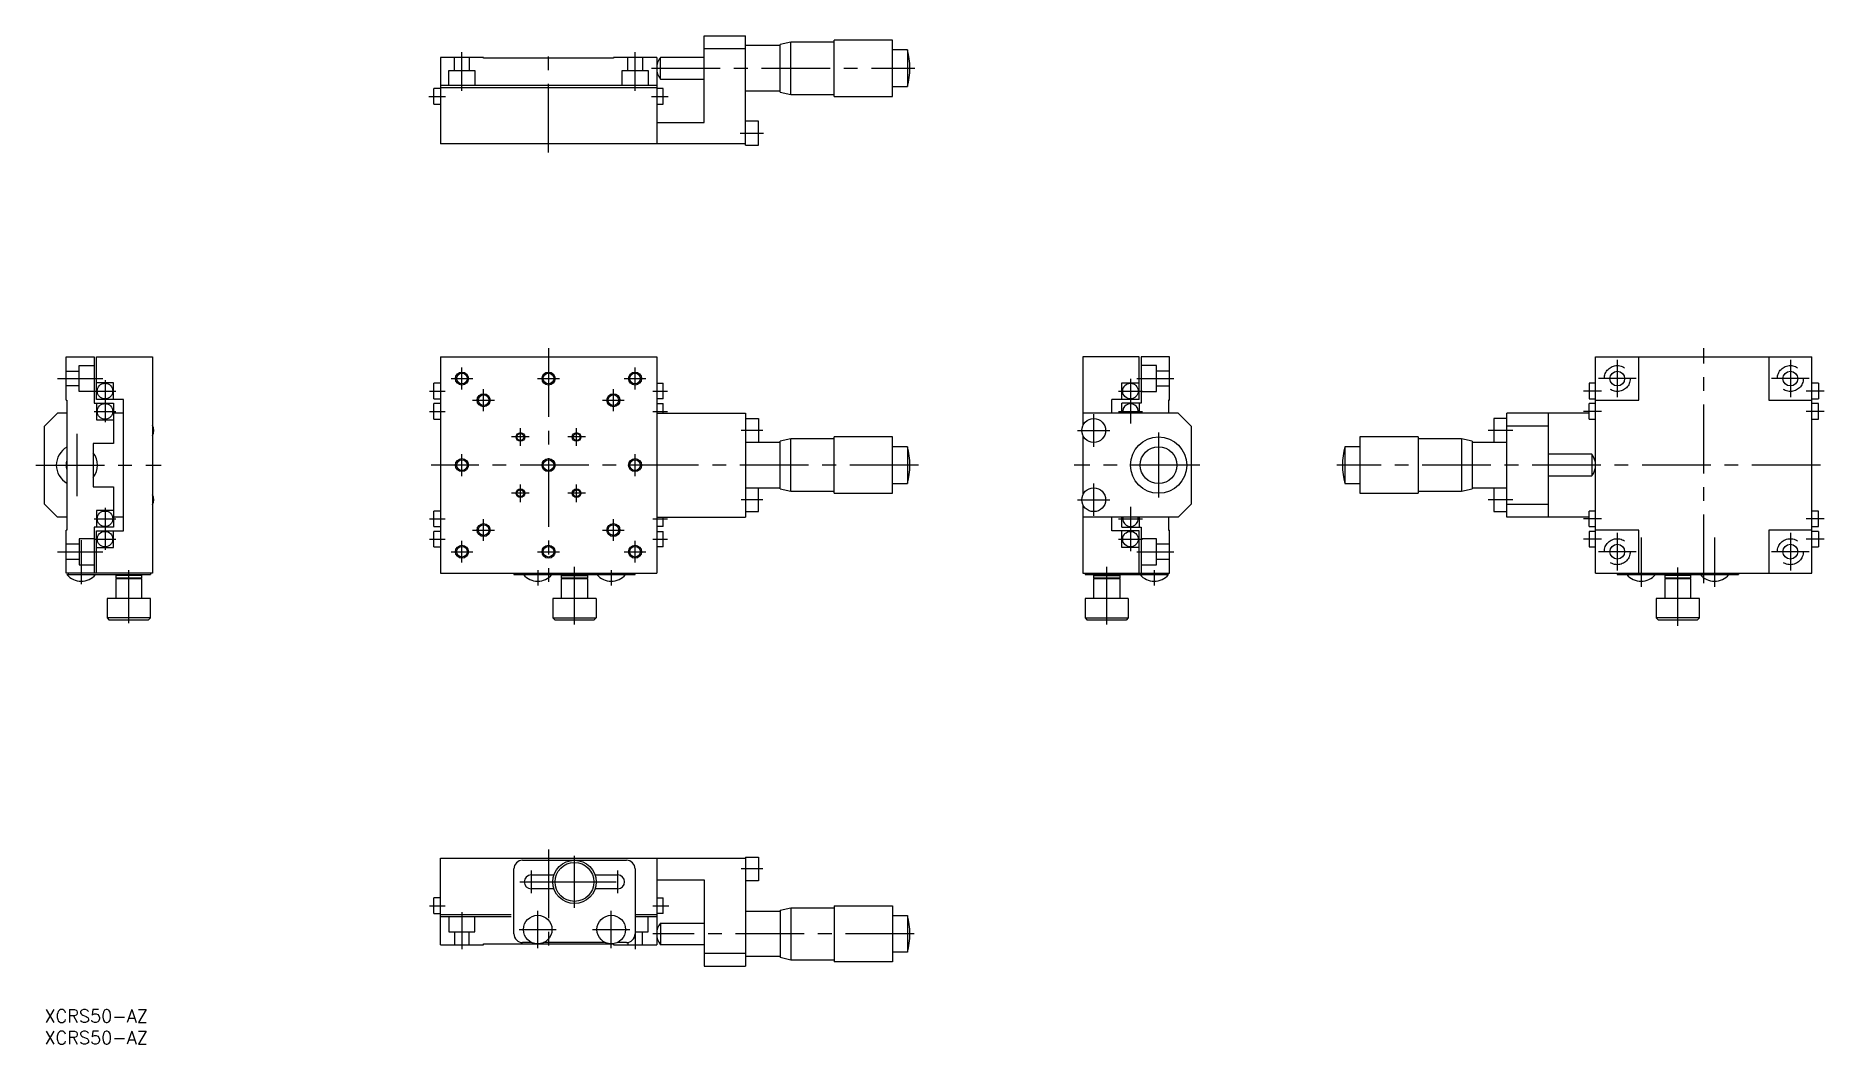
# Model space of a CAD drawing. Extents: x -2 to 411, y -8 to 225.
import ezdxf

# ---------------------------------------------------------------- set-up
doc = ezdxf.new("R2010")
doc.units = 0
doc.header["$LTSCALE"] = 0.5
doc.linetypes.add('CENTER', pattern=[50.8, 31.75, -6.35, 6.35, -6.35])
doc.linetypes.add('DASHED', pattern=[19.05, 12.7, -6.35])
for name, color, linetype in [('MSM_CENTER', 1, 'CENTER'), ('MSM_CONTINUOUS', 7, 'CONTINUOUS'), ('MSM_DASHED', 4, 'DASHED'), ('MSM_NARROW', 5, 'CONTINUOUS'), ('MSM_PART_NUMBER', 7, 'CONTINUOUS')]:
    doc.layers.add(name, color=color, linetype=linetype)
doc.styles.get("Standard").update_dxf_attribs({"font": 'txt.shx', "height": 3, "bigfont": 'bigfont.shx'})

# ---------------------------------------------------------------- blocks, each defined once
blk = doc.blocks.new('*U5')
at = {"layer": 'MSM_PART_NUMBER'}
blk.add_text('XCRS50-AZ', height=3, dxfattribs=at).set_placement((0, -3))
blk = doc.blocks.new('*U6')
at = {"layer": 'MSM_PART_NUMBER'}
blk.add_text('XCRS50-AZ', height=3, dxfattribs=at).set_placement((0, -8))

msp = doc.modelspace()

# ---------------------------------------------------------------- linework, layer by layer
at = {"layer": 'MSM_CENTER'}
for p, q in [((96.5, 212.31), (96.5, 221.19)), ((116.5, 198), (116.5, 221.8)), ((136.5, 212.31), (136.5, 221.19)), ((140.31, 217.5), (201.19, 217.5)), ((88.81, 211), (92.69, 211)), ((140.31, 211), (144.19, 211)), ((160.81, 202.5), (166.19, 202.5)), ((116.5, 152.8), (116.5, 98.8)), ((363.5, 150.13), (363.5, 141.47)), ((383.5, 98.5), (383.5, 152.8)), ((403.5, 150.13), (403.5, 141.47)), ((3, 145.8), (13.5, 145.8)), ((14, 145.4), (14, 135.7)), ((93.97, 145.8), (99.02, 145.8)), ((96.5, 143.27), (96.5, 148.32)), ((113.97, 145.8), (119.02, 145.8)), ((133.97, 145.8), (139.02, 145.8)), ((136.5, 143.27), (136.5, 148.32)), ((251, 145.7), (251, 135.4)), ((252.5, 145.8), (261, 145.8)), ((367.83, 145.8), (359.17, 145.8)), ((407.83, 145.8), (399.17, 145.8)), ((11.5, 142.9), (16.5, 142.9)), ((89, 142.9), (92.63, 142.9)), ((98.97, 140.8), (104.02, 140.8)), ((101.5, 138.27), (101.5, 143.32)), ((128.97, 140.8), (134.02, 140.8)), ((131.5, 138.27), (131.5, 143.32)), ((140.63, 142.9), (144, 142.9)), ((248.2, 142.9), (253.8, 142.9)), ((359.83, 142.9), (355.67, 142.9)), ((411.33, 142.9), (407.17, 142.9)), ((11.5, 138.2), (16.5, 138.2)), ((89, 138.2), (92.63, 138.2)), ((140.63, 138.2), (144, 138.2)), ((242.5, 130.05), (242.5, 137.55)), ((248.2, 138.2), (253.8, 138.2)), ((359.83, 138.2), (355.67, 138.2)), ((411.33, 138.2), (407.17, 138.2)), ((7.5, 133), (7.5, 118.6)), ((112.02, 132.3), (107.97, 132.3)), ((110, 130.27), (110, 134.32)), ((125.02, 132.3), (120.97, 132.3)), ((123, 130.27), (123, 134.32)), ((166, 133.8), (161, 133.8)), ((238.75, 133.8), (246.25, 133.8)), ((257.5, 133.3), (257.5, 118.3)), ((339.33, 133.8), (333.67, 133.8)), ((96.5, 123.27), (96.5, 128.32)), ((136.5, 123.27), (136.5, 128.32)), ((-2, 125.8), (27, 125.8)), ((202, 125.8), (89.37, 125.8)), ((267, 125.8), (238, 125.8)), ((410.5, 125.8), (298.67, 125.8)), ((110, 117.27), (110, 121.32)), ((123, 117.27), (123, 121.32)), ((242.5, 114.05), (242.5, 121.55)), ((14, 115.9), (14, 106.2)), ((112.02, 119.3), (107.97, 119.3)), ((125.02, 119.3), (120.97, 119.3)), ((166, 117.8), (161, 117.8)), ((238.75, 117.8), (246.25, 117.8)), ((251, 116.2), (251, 105.9)), ((339.33, 117.8), (333.67, 117.8)), ((11.5, 113.4), (16.5, 113.4)), ((89, 113.4), (92.63, 113.4)), ((101.5, 108.27), (101.5, 113.32)), ((131.5, 108.27), (131.5, 113.32)), ((140.63, 113.4), (144, 113.4)), ((248.2, 113.4), (253.8, 113.4)), ((359.83, 113.4), (355.67, 113.4)), ((411.33, 113.4), (407.17, 113.4)), ((8.5, 108.46), (8.5, 98.3)), ((11.5, 108.7), (16.5, 108.7)), ((89, 108.7), (92.63, 108.7)), ((96.5, 103.27), (96.5, 108.32)), ((98.97, 110.8), (104.02, 110.8)), ((128.97, 110.8), (134.02, 110.8)), ((136.5, 103.27), (136.5, 108.32)), ((140.63, 108.7), (144, 108.7)), ((248.2, 108.7), (253.8, 108.7)), ((359.83, 108.7), (355.67, 108.7)), ((363.5, 110.13), (363.5, 101.47)), ((369, 109.09), (369, 97.67)), ((386, 109.09), (386, 97.67)), ((403.5, 110.13), (403.5, 101.47)), ((411.33, 108.7), (407.17, 108.7)), ((3, 105.8), (13.5, 105.8)), ((93.97, 105.8), (99.02, 105.8)), ((113.97, 105.8), (119.02, 105.8)), ((133.97, 105.8), (139.02, 105.8)), ((252.5, 105.8), (261, 105.8)), ((367.83, 105.8), (359.17, 105.8)), ((407.83, 105.8), (399.17, 105.8)), ((19.5, 89.3), (19.5, 101.5)), ((114, 101.5), (114, 98)), ((122.5, 89), (122.5, 102.3)), ((131, 101.5), (131, 98)), ((245.5, 89), (245.5, 102.3)), ((256.5, 101.5), (256.5, 98)), ((377.5, 88.67), (377.5, 102.13)), ((116.5, 37), (116.5, 13.2)), ((122.5, 23.5), (122.5, 35.5)), ((109.9, 29.5), (135.1, 29.5)), ((112.5, 32.1), (112.5, 26.9)), ((117, 29.5), (129, 29.5)), ((132.5, 26.9), (132.5, 32.1)), ((166, 32.5), (161, 32.5)), ((89, 24), (92.63, 24)), ((96.5, 22.5), (96.5, 14)), ((114, 14.2), (114, 22.8)), ((131, 14.2), (131, 22.8)), ((136.5, 22.5), (136.5, 14)), ((140.63, 24), (144.27, 24)), ((109.7, 18.5), (118.3, 18.5)), ((126.7, 18.5), (135.3, 18.5)), ((201, 17.5), (140.63, 17.5))]:
    msp.add_line(p, q, dxfattribs=at)
at = {"layer": 'MSM_CONTINUOUS'}
for p, q in [((152.5, 225), (162, 225)), ((152.5, 205), (152.5, 225)), ((162, 199.75), (162, 225)), ((172.5, 223.55), (170, 223)), ((182.5, 223.55), (172.5, 223.55)), ((172.5, 211.45), (172.5, 223.55)), ((196, 224), (182.5, 224)), ((182.5, 211), (182.5, 224)), ((196, 211), (196, 224)), ((101.5, 220), (91.5, 220)), ((91.5, 220), (91.5, 200)), ((101.5, 219.8), (101.5, 220)), ((131.5, 219.8), (101.5, 219.8)), ((141.5, 220), (131.5, 220)), ((131.5, 220), (131.5, 219.8)), ((141.5, 220), (141.5, 200)), ((152.5, 220), (142.4, 220)), ((142.4, 215), (142.4, 220)), ((162, 222), (152.5, 222)), ((170, 222.75), (162, 222.75)), ((170, 212), (170, 223)), ((199.5, 221.75), (196, 221.75)), ((199.5, 221.75), (199.5, 213.25)), ((142.4, 215), (152.5, 215)), ((91.5, 212.8), (90, 212.8)), ((90, 209.2), (90, 212.8)), ((141.5, 213.5), (91.5, 213.5)), ((141.5, 213), (91.5, 213)), ((143, 212.8), (141.5, 212.8)), ((143, 209.2), (143, 212.8)), ((162, 212.25), (170, 212.25)), ((170, 212), (172.5, 211.45)), ((172.5, 211.45), (182.5, 211.45)), ((182.5, 211), (196, 211)), ((196, 213.25), (199.5, 213.25)), ((90, 209.2), (91.5, 209.2)), ((141.5, 209.2), (143, 209.2)), ((141.5, 205), (152.5, 205)), ((165, 205.25), (162, 205.25)), ((165, 199.75), (165, 205.25)), ((162, 200), (91.5, 200)), ((162, 199.75), (165, 199.75)), ((5, 140.8), (5, 150.8)), ((5, 150.8), (11.5, 150.8)), ((11.5, 150.8), (11.5, 140.1)), ((12, 150.8), (25, 150.8)), ((12, 141), (12, 150.8)), ((25, 150.8), (25, 100.8)), ((91.5, 150.8), (91.5, 100.8)), ((91.5, 150.8), (141.5, 150.8)), ((141.5, 150.8), (141.5, 100.8)), ((253, 150.8), (240, 150.8)), ((240, 150.8), (240, 134.95)), ((253, 141), (253, 150.8)), ((253.5, 150.8), (253.5, 140.1)), ((260, 150.8), (253.5, 150.8)), ((260, 140.8), (260, 150.8)), ((358.5, 150.8), (408.5, 150.8)), ((358.5, 100.8), (358.5, 150.8)), ((368.5, 140.8), (368.5, 150.8)), ((398.5, 150.8), (398.5, 140.8)), ((408.5, 100.8), (408.5, 150.8)), ((16, 144.8), (12, 144.8)), ((16, 141), (16, 144.8)), ((91.52, 144.7), (90, 144.7)), ((90, 141.1), (90, 144.7)), ((141.48, 144.7), (143, 144.7)), ((143, 141.1), (143, 144.7)), ((249, 144.8), (253, 144.8)), ((249, 141), (249, 144.8)), ((358.5, 144.7), (357, 144.7)), ((357, 144.7), (357, 141.1)), ((410, 144.7), (408.5, 144.7)), ((410, 144.7), (410, 141.1)), ((5, 140.8), (5.2, 140.8)), ((5.2, 140.8), (5.2, 110.8)), ((18.3, 141), (12, 141)), ((18.3, 110.6), (18.3, 141)), ((90, 141.1), (91.5, 141.1)), ((143, 141.1), (141.5, 141.1)), ((253, 141), (246.7, 141)), ((246.7, 137.8), (246.7, 141)), ((260, 140.8), (259.8, 140.8)), ((259.8, 140.8), (259.8, 137.8)), ((357, 141.1), (358.5, 141.1)), ((358.5, 140.8), (368.5, 140.8)), ((398.5, 140.8), (408.5, 140.8)), ((408.5, 141.1), (410, 141.1)), ((3, 137.8), (0, 134.8)), ((5.2, 137.8), (3, 137.8)), ((11.5, 140.1), (16, 140.1)), ((12, 140.1), (12, 136.3)), ((16, 140.1), (16, 130.8)), ((18.3, 137.8), (16, 137.8)), ((91.52, 140), (90, 140)), ((90, 136.4), (90, 140)), ((90, 136.4), (91.5, 136.4)), ((141.48, 140), (143, 140)), ((141.5, 137.8), (162, 137.8)), ((143, 137.8), (143, 140)), ((162, 137.8), (162, 113.8)), ((162, 136.55), (165, 136.55)), ((165, 136.55), (165, 131.05)), ((262, 137.8), (240, 137.8)), ((249, 137.8), (249, 140.1)), ((253.5, 140.1), (249, 140.1)), ((253, 140.1), (253, 137.8)), ((265, 134.8), (262, 137.8)), ((338, 136.55), (335, 136.55)), ((335, 136.55), (335, 131.05)), ((338, 113.8), (338, 137.8)), ((357, 137.8), (338, 137.8)), ((347.5, 137.8), (347.5, 113.8)), ((358.5, 140), (357, 140)), ((357, 136.4), (357, 140)), ((357, 136.4), (358.5, 136.4)), ((410, 140), (408.5, 140)), ((408.5, 136.4), (410, 136.4)), ((410, 136.4), (410, 140)), ((0, 116.8), (0, 134.8)), ((12, 136.3), (16, 136.3)), ((196, 132.3), (182.5, 132.3)), ((182.5, 119.3), (182.5, 132.3)), ((196, 119.3), (196, 132.3)), ((240, 132.65), (240, 118.95)), ((265, 134.8), (265, 116.8)), ((317.5, 132.3), (304, 132.3)), ((304, 132.3), (304, 119.3)), ((317.5, 132.3), (317.5, 119.3)), ((347.5, 134.8), (338, 134.8)), ((16, 130.8), (11.3, 130.8)), ((11.3, 130.8), (11.3, 120.8)), ((170, 131.05), (162, 131.05)), ((172.5, 131.85), (170, 131.3)), ((170, 120.3), (170, 131.3)), ((182.5, 131.85), (172.5, 131.85)), ((172.5, 119.75), (172.5, 131.85)), ((199.5, 130.05), (196, 130.05)), ((199.5, 130.05), (199.5, 121.55)), ((304, 130.05), (300.5, 130.05)), ((300.5, 130.05), (300.5, 121.55)), ((327.5, 131.85), (317.5, 131.85)), ((330, 131.3), (327.5, 131.85)), ((327.5, 131.85), (327.5, 119.75)), ((330, 131.3), (330, 120.3)), ((338, 131.05), (330, 131.05)), ((357.6, 128.3), (347.5, 128.3)), ((357.6, 128.3), (357.6, 123.3)), ((11.3, 120.8), (16, 120.8)), ((16, 120.8), (16, 111.5)), ((162, 120.55), (170, 120.55)), ((165, 115.05), (165, 120.55)), ((170, 120.3), (172.5, 119.75)), ((196, 121.55), (199.5, 121.55)), ((300.5, 121.55), (304, 121.55)), ((327.5, 119.75), (330, 120.3)), ((330, 120.55), (338, 120.55)), ((335, 120.55), (335, 115.05)), ((347.5, 123.3), (357.6, 123.3)), ((0, 116.8), (3, 113.8)), ((172.5, 119.75), (182.5, 119.75)), ((182.5, 119.3), (196, 119.3)), ((240, 116.65), (240, 100.8)), ((262, 113.8), (265, 116.8)), ((304, 119.3), (317.5, 119.3)), ((317.5, 119.75), (327.5, 119.75)), ((338, 116.8), (347.5, 116.8)), ((5.2, 113.8), (3, 113.8)), ((12, 115.3), (12, 111.5)), ((16, 115.3), (12, 115.3)), ((18.3, 113.8), (16, 113.8)), ((91.5, 115.2), (90, 115.2)), ((90, 111.6), (90, 115.2)), ((90, 111.6), (91.5, 111.6)), ((141.5, 113.8), (162, 113.8)), ((143, 111.6), (141.5, 111.6)), ((143, 111.6), (143, 113.8)), ((162, 115.05), (165, 115.05)), ((262, 113.8), (240, 113.8)), ((246.7, 110.6), (246.7, 113.8)), ((249, 111.5), (249, 113.8)), ((253, 113.8), (253, 111.5)), ((259.8, 113.8), (259.8, 110.8)), ((335, 115.05), (338, 115.05)), ((357, 113.8), (338, 113.8)), ((358.5, 115.2), (357, 115.2)), ((357, 111.6), (357, 115.2)), ((357, 111.6), (358.5, 111.6)), ((410, 115.2), (408.5, 115.2)), ((408.5, 111.6), (410, 111.6)), ((410, 111.6), (410, 115.2)), ((5, 100.8), (5, 110.8)), ((5.2, 110.8), (5, 110.8)), ((16, 111.5), (11.5, 111.5)), ((11.5, 111.5), (11.5, 100.8)), ((12, 100.8), (12, 110.6)), ((12, 110.6), (18.3, 110.6)), ((16, 106.8), (16, 110.6)), ((91.52, 110.5), (90, 110.5)), ((90, 106.9), (90, 110.5)), ((141.48, 110.5), (143, 110.5)), ((143, 106.9), (143, 110.5)), ((253, 110.6), (246.7, 110.6)), ((249, 111.5), (253.5, 111.5)), ((249, 106.8), (249, 110.6)), ((253, 100.8), (253, 110.6)), ((253.5, 111.5), (253.5, 100.8)), ((259.8, 110.8), (260, 110.8)), ((260, 100.8), (260, 110.8)), ((358.5, 110.5), (357, 110.5)), ((357, 110.5), (357, 106.9)), ((368.5, 110.8), (358.5, 110.8)), ((368.5, 100.8), (368.5, 110.8)), ((408.5, 110.8), (398.5, 110.8)), ((398.5, 110.8), (398.5, 100.8)), ((410, 110.5), (408.5, 110.5)), ((410, 110.5), (410, 106.9)), ((12, 106.8), (16, 106.8)), ((90, 106.9), (91.52, 106.9)), ((143, 106.9), (141.48, 106.9)), ((253, 106.8), (249, 106.8)), ((357, 106.9), (358.5, 106.9)), ((408.5, 106.9), (410, 106.9)), ((25, 100.8), (5, 100.8)), ((5.2, 100.5), (24.5, 100.5)), ((5.5, 100.8), (5.5, 100.5)), ((16.7, 100.5), (16.5, 100.3)), ((16.5, 100.3), (16.5, 99.7)), ((22.5, 100.3), (16.5, 100.3)), ((16.5, 99.7), (16.7, 99.5)), ((22.5, 99.7), (16.5, 99.7)), ((16.5, 99.5), (16.5, 95)), ((22.5, 99.5), (16.5, 99.5)), ((22.5, 100.3), (22.3, 100.5)), ((22.3, 99.5), (22.5, 99.7)), ((22.5, 99.7), (22.5, 100.3)), ((22.5, 95), (22.5, 99.5)), ((24.5, 100.8), (24.5, 100.5)), ((91.5, 100.8), (141.5, 100.8)), ((108.5, 100.8), (108.5, 100.5)), ((108.5, 100.5), (136.5, 100.5)), ((119.5, 100.3), (119.7, 100.5)), ((119.5, 99.7), (119.5, 100.3)), ((119.5, 100.3), (125.5, 100.3)), ((119.7, 99.5), (119.5, 99.7)), ((125.5, 99.7), (119.5, 99.7)), ((119.5, 95), (119.5, 99.5)), ((125.5, 99.5), (119.5, 99.5)), ((125.3, 100.5), (125.5, 100.3)), ((125.5, 99.7), (125.3, 99.5)), ((125.5, 100.3), (125.5, 99.7)), ((125.5, 99.5), (125.5, 95)), ((136.5, 100.5), (136.5, 100.8)), ((240, 100.8), (260, 100.8)), ((240.5, 100.8), (240.5, 100.5)), ((240.5, 100.5), (259.8, 100.5)), ((242.5, 100.3), (242.7, 100.5)), ((242.5, 99.7), (242.5, 100.3)), ((242.5, 100.3), (248.5, 100.3)), ((242.7, 99.5), (242.5, 99.7)), ((248.5, 99.7), (242.5, 99.7)), ((242.5, 95), (242.5, 99.5)), ((248.5, 99.5), (242.5, 99.5)), ((248.3, 100.5), (248.5, 100.3)), ((248.5, 99.7), (248.3, 99.5)), ((248.5, 100.3), (248.5, 99.7)), ((248.5, 99.5), (248.5, 95)), ((259.5, 100.5), (259.5, 100.8)), ((358.5, 100.8), (408.5, 100.8)), ((363.5, 100.8), (363.5, 100.5)), ((363.5, 100.5), (391.5, 100.5)), ((374.7, 100.5), (374.5, 100.3)), ((374.5, 100.3), (374.5, 99.7)), ((380.5, 100.3), (374.5, 100.3)), ((374.5, 99.7), (374.7, 99.5)), ((380.5, 99.7), (374.5, 99.7)), ((374.5, 99.5), (374.5, 95)), ((380.5, 99.5), (374.5, 99.5)), ((380.5, 100.3), (380.3, 100.5)), ((380.3, 99.5), (380.5, 99.7)), ((380.5, 99.7), (380.5, 100.3)), ((380.5, 95), (380.5, 99.5)), ((391.5, 100.8), (391.5, 100.5)), ((14.5, 95), (14.5, 90.5)), ((24.5, 95), (14.5, 95)), ((24.5, 90.5), (24.5, 95)), ((127.5, 95), (117.5, 95)), ((117.5, 95), (117.5, 90.5)), ((127.5, 95), (127.5, 90.5)), ((250.5, 95), (240.5, 95)), ((240.5, 95), (240.5, 90.5)), ((250.5, 95), (250.5, 90.5)), ((372.5, 95), (372.5, 90.5)), ((382.5, 95), (372.5, 95)), ((382.5, 90.5), (382.5, 95)), ((14.5, 90.5), (15, 90)), ((24.5, 90.5), (14.5, 90.5)), ((24, 90), (15, 90)), ((24, 90), (24.5, 90.5)), ((117.5, 90.5), (118, 90)), ((117.5, 90.5), (127.5, 90.5)), ((127, 90), (118, 90)), ((127.5, 90.5), (127, 90)), ((240.5, 90.5), (241, 90)), ((240.5, 90.5), (250.5, 90.5)), ((250, 90), (241, 90)), ((250.5, 90.5), (250, 90)), ((372.5, 90.5), (373, 90)), ((382.5, 90.5), (372.5, 90.5)), ((382, 90), (373, 90)), ((382, 90), (382.5, 90.5)), ((91.5, 15), (91.5, 35)), ((91.5, 35), (162, 35)), ((110.5, 34.5), (134.5, 34.5)), ((141.5, 35), (141.5, 15)), ((162, 35.25), (162, 10)), ((162, 35.25), (165, 35.25)), ((165, 35.25), (165, 29.75)), ((108.5, 17.5), (108.5, 32.5)), ((112.5, 31.1), (117.76, 31.1)), ((127.24, 31.1), (132.5, 31.1)), ((136.5, 32.5), (136.5, 17.5)), ((141.5, 30), (152.5, 30)), ((152.5, 30), (152.5, 10)), ((165, 29.75), (162, 29.75)), ((91.5, 25.8), (90, 25.8)), ((90, 22.2), (90, 25.8)), ((117.76, 27.9), (112.5, 27.9)), ((132.5, 27.9), (127.24, 27.9)), ((141.5, 25.8), (143, 25.8)), ((143, 22.2), (143, 25.8)), ((90, 22.2), (91.5, 22.2)), ((91.5, 22), (107.87, 22)), ((91.5, 21.5), (107.87, 21.5)), ((136.5, 22), (141.5, 22)), ((136.5, 21.5), (141.5, 21.5)), ((143, 22.2), (141.5, 22.2)), ((162, 22.75), (170, 22.75)), ((170, 23), (172.5, 23.55)), ((170, 23), (170, 12)), ((172.5, 23.55), (182.5, 23.55)), ((172.5, 23.55), (172.5, 11.45)), ((182.5, 24), (196, 24)), ((182.5, 24), (182.5, 11)), ((196, 24), (196, 11)), ((196, 21.75), (199.5, 21.75)), ((199.5, 21.75), (199.5, 13.25)), ((142.4, 20), (152.5, 20)), ((142.4, 20), (142.4, 15)), ((91.5, 15), (101.5, 15)), ((101.5, 15.2), (131.5, 15.2)), ((101.5, 15), (101.5, 15.2)), ((112.63, 15.5), (110.5, 15.5)), ((129.63, 15.5), (115.37, 15.5)), ((131.5, 15.2), (131.5, 15)), ((131.5, 15), (141.5, 15)), ((134.5, 15.5), (132.37, 15.5)), ((152.5, 15), (142.4, 15)), ((152.5, 13), (162, 13)), ((199.5, 13.25), (196, 13.25)), ((152.5, 10), (162, 10)), ((170, 12.25), (162, 12.25)), ((172.5, 11.45), (170, 12)), ((182.5, 11.45), (172.5, 11.45)), ((196, 11), (182.5, 11))]:
    msp.add_line(p, q, dxfattribs=at)
for centre, radius in [((14, 142.9), 1.8), ((96.5, 145.8), 1.23), ((116.5, 145.8), 1.23), ((136.5, 145.8), 1.23), ((251, 142.9), 1.8), ((363.5, 145.8), 1.7), ((403.5, 145.8), 1.7), ((101.5, 140.8), 1.23), ((131.5, 140.8), 1.23), ((14, 138.2), 1.8), ((242.5, 133.8), 2.75), ((110, 132.3), 0.783), ((123, 132.3), 0.783), ((257.5, 125.8), 6.5), ((257.5, 125.8), 4.25), ((96.5, 125.8), 1.23), ((116.5, 125.8), 1.23), ((136.5, 125.8), 1.23), ((110, 119.3), 0.783), ((123, 119.3), 0.783), ((242.5, 117.8), 2.75), ((14, 113.4), 1.8), ((101.5, 110.8), 1.23), ((131.5, 110.8), 1.23), ((14, 108.7), 1.8), ((251, 108.7), 1.8), ((363.5, 105.8), 1.7), ((403.5, 105.8), 1.7), ((96.5, 105.8), 1.23), ((116.5, 105.8), 1.23), ((136.5, 105.8), 1.23), ((122.5, 29.5), 5), ((122.5, 29.5), 4.5), ((114, 18.5), 3.3), ((131, 18.5), 3.3)]:
    msp.add_circle(centre, radius, dxfattribs=at)
for centre, radius, start, end in [((145.42, 217.5), 3.92, 140.4022, 219.5978), ((181.69, 217.5), 18.31, 346.5803, 13.4197), ((251, 138.2), 1.8, 347.1604, 192.8396), ((22.5, 133.8), 2.75, 335.38, 24.62), ((7.5, 125.8), 4.75, 118.9608, 241.0392), ((7.5, 125.8), 4.75, 323.1301, 36.8699), ((181.69, 125.8), 18.31, 346.5803, 13.4197), ((318.31, 125.8), 18.31, 166.5803, 193.4197), ((354.58, 125.8), 3.92, 320.4022, 39.5978), ((7.5, 125.8), 2.5, 156.9261, 203.0739), ((22.5, 117.8), 2.75, 335.38, 24.62), ((251, 113.4), 1.8, 167.1604, 12.8396), ((8.5, 103.38), 4.38, 221.1121, 318.8879), ((114, 103.37), 4.37, 221.0348, 318.9652), ((131, 103.37), 4.37, 221.0348, 318.9652), ((256.5, 103.37), 4.37, 221.0348, 318.9652), ((369, 103.38), 4.38, 221.1121, 318.8879), ((386, 103.38), 4.38, 221.1121, 318.8879), ((110.5, 32.5), 2, 90, 180), ((134.5, 32.5), 2, 0, 90), ((112.5, 29.5), 1.6, 90, 270), ((132.5, 29.5), 1.6, 270, 90), ((181.69, 17.5), 18.31, 346.5803, 13.4197), ((110.5, 17.5), 2, 180, 270), ((134.5, 17.5), 2, 270, 0), ((145.42, 17.5), 3.92, 140.4023, 219.5977)]:
    msp.add_arc(centre, radius, start, end, dxfattribs=at)
at = {"layer": 'MSM_DASHED'}
for p, q in [((94.8, 217), (94.8, 220)), ((98.2, 220), (98.2, 217)), ((134.8, 217), (134.8, 220)), ((138.2, 220), (138.2, 217)), ((93.5, 217), (99.5, 217)), ((93.5, 213.5), (93.5, 217)), ((99.5, 217), (99.5, 213.5)), ((133.5, 217), (139.5, 217)), ((133.5, 213.5), (133.5, 217)), ((139.5, 217), (139.5, 213.5)), ((8, 142.8), (8, 148.8)), ((8, 148.8), (11.5, 148.8)), ((257, 148.8), (253.5, 148.8)), ((257, 142.8), (257, 148.8)), ((5, 147.5), (8, 147.5)), ((260, 147.5), (257, 147.5)), ((8, 144.1), (5, 144.1)), ((11.5, 142.8), (8, 142.8)), ((253.5, 142.8), (257, 142.8)), ((257, 144.1), (260, 144.1)), ((8, 107.5), (5, 107.5)), ((8, 108.8), (8, 102.8)), ((11.5, 108.8), (8, 108.8)), ((257, 108.8), (253.5, 108.8)), ((257, 102.8), (257, 108.8)), ((260, 107.5), (257, 107.5)), ((5, 104.1), (8, 104.1)), ((257, 104.1), (260, 104.1)), ((8, 102.8), (11.5, 102.8)), ((253.5, 102.8), (257, 102.8)), ((93.5, 21.5), (93.5, 18)), ((99.5, 18), (99.5, 21.5)), ((139.5, 18), (139.5, 21.5)), ((93.5, 18), (99.5, 18)), ((94.8, 18), (94.8, 15)), ((98.2, 15), (98.2, 18)), ((136.5, 18), (139.5, 18)), ((138.2, 15), (138.2, 18)), ((134.8, 15.52), (134.8, 15))]:
    msp.add_line(p, q, dxfattribs=at)
for centre in [(363.5, 145.8), (403.5, 145.8), (363.5, 105.8), (403.5, 105.8)]:
    msp.add_circle(centre, 3, dxfattribs=at)
at = {"layer": 'MSM_NARROW'}
for centre, radius in [((96.5, 145.8), 1.5), ((116.5, 145.8), 1.5), ((136.5, 145.8), 1.5), ((101.5, 140.8), 1.5), ((131.5, 140.8), 1.5), ((110, 132.3), 1), ((123, 132.3), 1), ((96.5, 125.8), 1.5), ((116.5, 125.8), 1.5), ((136.5, 125.8), 1.5), ((110, 119.3), 1), ((123, 119.3), 1), ((101.5, 110.8), 1.5), ((131.5, 110.8), 1.5), ((96.5, 105.8), 1.5), ((116.5, 105.8), 1.5), ((136.5, 105.8), 1.5)]:
    msp.add_circle(centre, radius, dxfattribs=at)

# ---------------------------------------------------------------- block references
at = {"layer": 'MSM_CONTINUOUS'}
for name in ['*U5', '*U6']:
    msp.add_blockref(name, (0, 0), dxfattribs=at)

doc.saveas('drawing.dxf')
